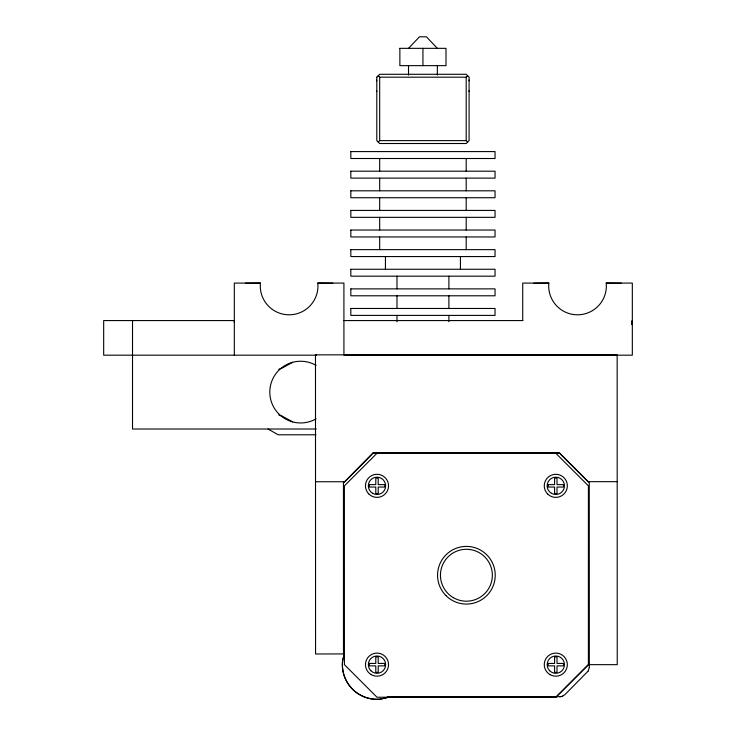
<?xml version="1.0" encoding="UTF-8"?>
<svg xmlns="http://www.w3.org/2000/svg" width="736" height="736" viewBox="0 0 736 736"><rect width="100%" height="100%" fill="white"/><g stroke="black" fill="none" stroke-linecap="round" stroke-linejoin="round"><path stroke-width="1.1" d="M344.016 657.331L344.016 653.918M379.675 249.642L379.675 236.955M379.675 230.028L379.675 217.341M379.675 210.422L379.675 197.726M379.675 190.808L379.675 178.121M379.675 171.194L379.675 158.507M378.24 142.066L379.675 140.622L379.675 77.179L378.24 75.734M385.443 269.256L385.443 256.56M396.98 321.742L396.98 315.404M396.98 308.476L396.98 295.789M396.98 288.871L396.98 276.175M408.517 75.081L408.517 65.642M422.942 65.642L422.942 48.337M437.359 75.081L437.359 65.642M448.896 321.742L448.896 315.404M448.896 308.476L448.896 295.789M448.896 288.871L448.896 276.175M460.432 269.256L460.432 256.56M466.201 249.642L466.201 236.955M466.201 230.028L466.201 217.341M466.201 210.422L466.201 197.726M466.201 190.808L466.201 178.121M466.201 171.194L466.201 158.507M467.645 142.066L466.201 140.622L466.201 77.179L467.645 75.734M589.297 667.386L589.334 664.028M632.058 324.291L632.325 320.574A28.842 28.842 0 0 1 632.077 324.346L632.325 320.574M589.334 667.386L588.276 670.91M234.324 355.184L234.324 283.084L260.47 283.084L260.332 284.16A28.842 28.842 0 0 0 289.119 314.806A28.842 28.842 0 0 0 317.906 284.16L317.768 283.084L343.914 283.084L343.924 355.184L632.325 355.184L632.325 283.084L606.17 283.084L606.308 284.16A28.842 28.842 0 0 1 577.521 314.806A28.842 28.842 0 0 1 548.743 284.16L548.881 283.084L522.726 283.084L522.726 320.574M588.312 670.91L564.889 694.674L562.608 696.109M408.517 48.337L419.474 36.8L426.402 36.8L437.359 48.337M343.473 653.918L343.436 481.74L344.356 482.117L373.189 452.888L559.498 452.842L588.349 481.675L617.191 481.666M344.356 482.117L373.189 452.888M589.315 664.617L589.269 481.675L588.349 482.052L559.498 453.22L376.988 453.247L344.402 485.834L344.402 664.645L376.988 697.231L555.809 697.277L588.395 664.645L617.237 664.672L617.154 354.77L315.486 354.844L315.56 653.991L344.402 653.918L342.875 658.941A34.61 34.61 0 0 0 380.218 699.2L389.031 697.194M555.809 697.277L588.395 664.682L588.395 485.834L555.8 453.247M292.67 362.296L281.842 368.258A24.684 24.684 0 0 0 278.788 369.297M561.688 696.431L562.644 696.109M388.424 697.25L380.218 699.126A34.61 34.61 0 0 1 342.875 658.867M560.786 696.642L561.724 696.44M559.967 696.707L560.823 696.642M422.059 453.072L381.846 453.072L382.472 453.082M245.364 283.213L260.47 283.084M533.775 283.213L548.881 283.084M464.379 452.888L452.787 452.916L464.379 452.944M481.574 452.944L493.166 452.907L479.219 452.879M379.675 77.179L466.201 77.179M379.675 140.622L466.201 140.622M343.804 320.574L522.854 320.574M316.517 355.184L103.675 355.184L103.675 320.574L234.324 320.574A28.842 28.842 0 0 0 234.388 322.46M316.241 429.014L132.517 429.014L132.517 320.574M315.937 434.783L278.162 434.783L268.07 429.014M373.189 453.128L382.389 453.128M422.63 453.109L547.961 453.394M373.189 453.266L376.639 453.266M315.514 481.749L344.356 481.74M387.283 696.688L560.004 696.707M606.17 283.084L621.276 283.213M317.768 283.084L332.874 283.213M292.67 421.912L281.842 415.95A24.684 24.684 0 0 1 278.788 414.911M469.08 80.058L469.08 80.831M469.08 90.822L469.08 91.595M376.795 80.058L376.795 80.831M376.795 90.822L376.795 91.595M344.052 653.853L344.052 657.294M316.084 418.83A30.857 30.857 0 0 1 269.799 392.104A30.857 30.857 0 0 1 316.084 365.378M350.833 308.476L350.833 315.404L495.043 315.404L495.043 308.476L350.833 308.476M350.833 288.871L350.833 295.789L495.043 295.789L495.043 288.871L350.833 288.871M350.833 269.256L350.833 276.175L495.043 276.175L495.043 269.256L350.833 269.256M350.833 249.642L350.833 256.56L495.043 256.56L495.043 249.642L350.833 249.642M350.833 230.028L350.833 236.955L495.043 236.955L495.043 230.028L350.833 230.028M350.833 210.422L350.833 217.341L495.043 217.341L495.043 210.422L350.833 210.422M350.833 190.808L350.833 197.726L495.043 197.726L495.043 190.808L350.833 190.808M350.833 171.194L350.833 178.121L495.043 178.121L495.043 171.194L350.833 171.194M350.833 151.588L350.833 158.507L495.043 158.507L495.043 151.588L350.833 151.588M376.795 77.179L376.795 140.622L379.675 143.511L466.201 143.511L469.08 140.622L469.08 77.179L466.201 74.29L379.675 74.29L376.795 77.179M399.869 48.337L399.869 65.642L446.007 65.642L446.007 48.337L399.869 48.337M369.426 484.619L369.426 487.048L375.783 487.048L375.783 493.405L376.988 493.562L378.203 493.405L378.203 487.048L384.56 487.048L384.726 485.834L384.56 484.619L378.203 484.619L378.203 478.262L376.988 478.106L375.783 478.262L375.783 484.619L369.426 484.619M369.426 663.43L369.426 665.859L375.783 665.859L375.783 672.216L376.988 672.373L378.203 672.216L378.203 665.859L384.56 665.859L384.726 664.645L384.56 663.43L378.203 663.43L378.203 657.073L376.988 656.917L375.783 657.073L375.783 663.43L369.426 663.43M548.237 484.619L548.237 487.048L554.594 487.048L554.594 493.405L555.8 493.562L557.014 493.405L557.014 487.048L563.371 487.048L563.537 485.834L563.371 484.619L557.014 484.619L557.014 478.262L555.8 478.106L554.594 478.262L554.594 484.619L548.237 484.619M548.237 663.43L548.237 665.859L554.594 665.859L554.594 672.216L555.8 672.373L557.014 672.216L557.014 665.859L563.371 665.859L563.537 664.645L563.371 663.43L557.014 663.43L557.014 657.073L555.8 656.917L554.594 657.073L554.594 663.43L548.237 663.43M446.007 595.636A28.842 28.842 0 0 0 494.252 582.7A28.842 28.842 0 0 0 458.933 547.382A28.842 28.842 0 0 0 446.007 595.636M368.837 493.994A11.537 11.537 0 0 0 388.139 488.824A11.537 11.537 0 0 0 374.008 474.692A11.537 11.537 0 0 0 368.837 493.994M547.648 493.994A11.537 11.537 0 0 0 566.95 488.824A11.537 11.537 0 0 0 552.819 474.692A11.537 11.537 0 0 0 547.648 493.994M550.031 674.636A11.537 11.537 0 0 0 567.336 664.645A11.537 11.537 0 0 0 550.031 654.654A11.537 11.537 0 0 0 550.031 674.636M371.22 674.636A11.537 11.537 0 0 0 388.525 664.645A11.537 11.537 0 0 0 371.22 654.654A11.537 11.537 0 0 0 371.22 674.636M453.422 597.715A25.953 25.953 0 0 0 492.356 575.239A25.953 25.953 0 0 0 453.422 552.764A25.953 25.953 0 0 0 453.422 597.715M372.664 493.332A8.648 8.648 0 0 0 385.646 485.834A8.648 8.648 0 0 0 372.664 478.345A8.648 8.648 0 0 0 372.664 493.332M551.476 493.332A8.648 8.648 0 0 0 564.457 485.834A8.648 8.648 0 0 0 551.476 478.345A8.648 8.648 0 0 0 551.476 493.332M549.682 670.763A8.648 8.648 0 0 0 564.162 666.88A8.648 8.648 0 0 0 553.564 656.291A8.648 8.648 0 0 0 549.682 670.763M370.87 670.763A8.648 8.648 0 0 0 385.351 666.88A8.648 8.648 0 0 0 374.753 656.291A8.648 8.648 0 0 0 370.87 670.763"/></g></svg>
